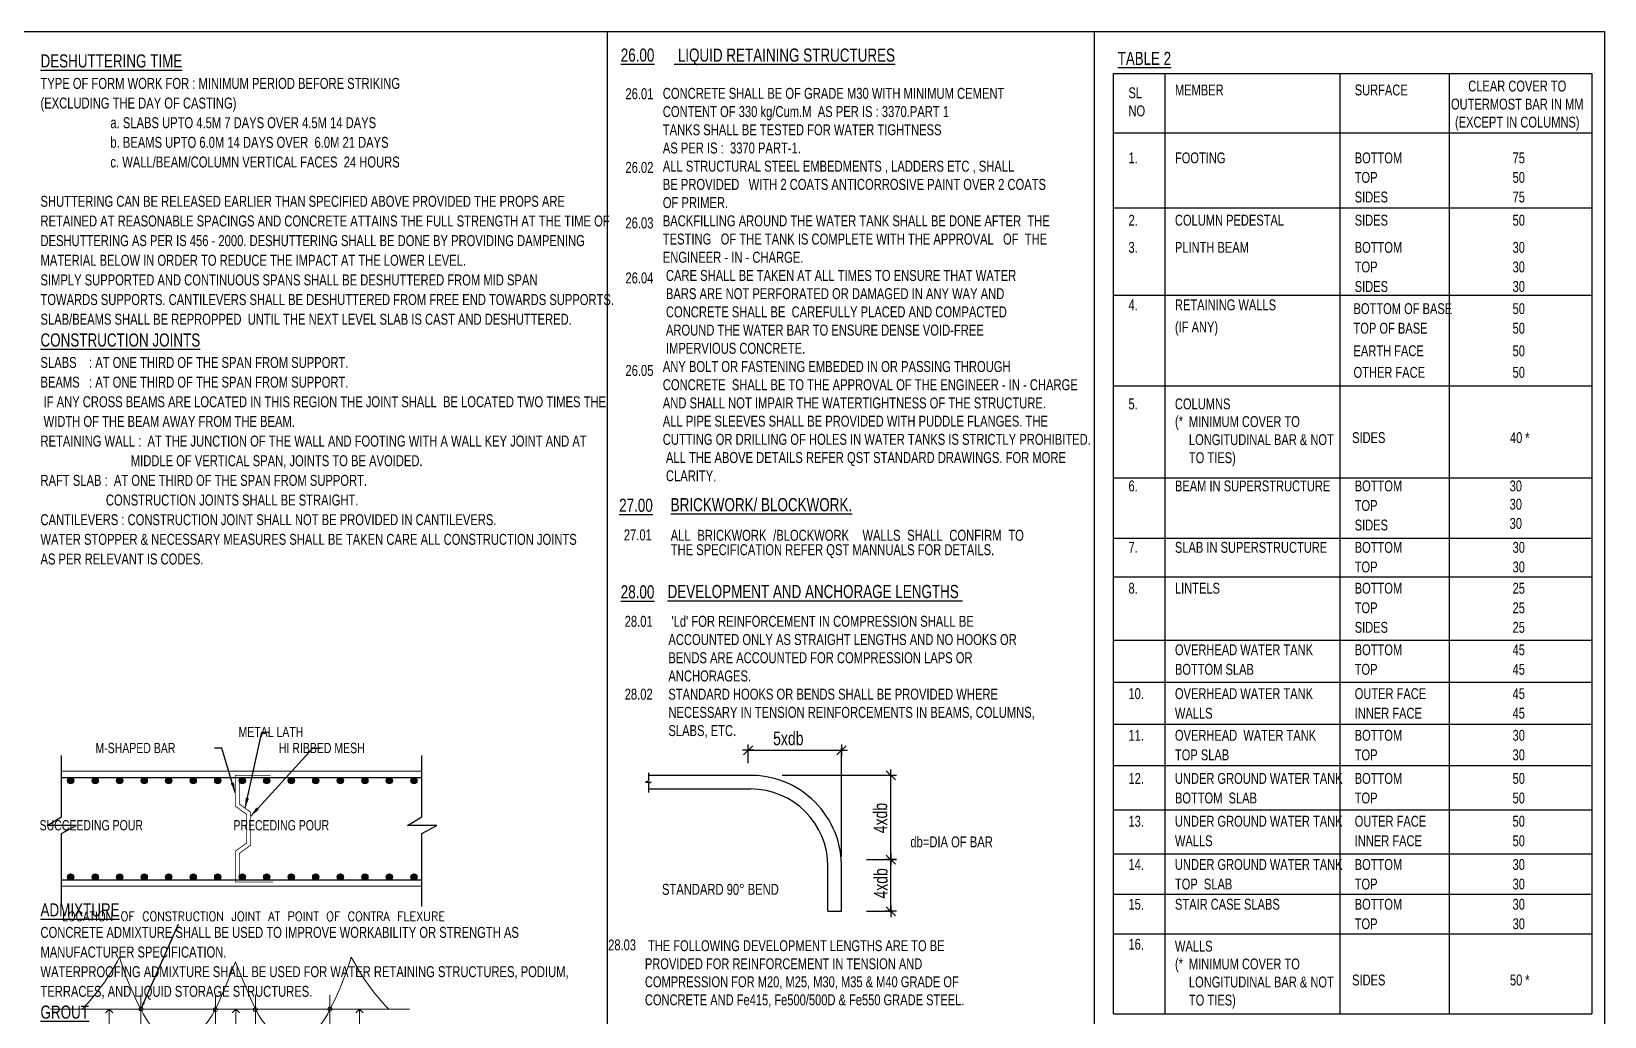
# Model space of a CAD drawing. Header units: millimetres. Extents: x 455 to 1705, y 587 to 981.
# Drawn here: x 1321.1 to 1704.8, y 740.1 to 980.3 of the extents above; entities that cross this region are included whole.
import ezdxf

# ---------------------------------------------------------------- set-up
doc = ezdxf.new("R2010")
doc.units = ezdxf.units.MM
doc.header["$MEASUREMENT"] = 0
doc.linetypes.add('HIDDEN', pattern=[0.375, 0.25, -0.125])
doc.layers.get('0').update_dxf_attribs({"color": 71})
for name, color, linetype in [('PDF2_0', 7, 'Continuous'), ('PDF2_sub title', 7, 'Continuous'), ('PDF2_text', 7, 'Continuous'), ('S-DIM', 8, 'Continuous'), ('S-SIGNS', 200, 'Continuous'), ('SECTION', 7, 'Continuous'), ('section-reinf', 3, 'Continuous'), ('STR-DIM', 8, 'Continuous'), ('TEMP', 8, 'Continuous'), ('TEXT', 6, 'Continuous'), ('TEXT1', 6, 'Continuous')]:
    doc.layers.add(name, color=color, linetype=linetype)
doc.layers.add('S-FNDN', color=2, linetype='Continuous', lineweight=18)
doc.styles.add('ROMANC', font='romanc')
doc.styles.add('ROMANS', font='romans.shx', dxfattribs={"width": 0.8})
doc.styles.add('SOBHA', font='swisscl.ttf')
doc.dimstyles.new('S-50', dxfattribs={"dimscale": 50, "dimtxt": 2.5, "dimasz": 1.5, "dimexe": 1, "dimexo": 0.75, "dimgap": 0.1, "dimtad": 0, "dimdec": 0, "dimrnd": 0.0005, "dimzin": 0, "dimdsep": 46, "dimtxsty": 'SOBHA', "dimblk": 'OBLIQUE', "dimcen": 0.09, "dimclrd": 253, "dimclre": 253, "dimclrt": 2, "dimadec": 0, "dimazin": 0, "dimtfac": 1, "dimtdec": 0, "dimtofl": 0, "dimtmove": 0, "dimatfit": 3, "dimfxl": 0.18, "dimtolj": 1, "dimtzin": 0, "dimlwd": -1, "dimlwe": -1, "dimarcsym": 0})

# ---------------------------------------------------------------- blocks, each defined once
blk = doc.blocks.new('*U7')
at = {"layer": 'section-reinf', "ltscale": 10}
h = blk.add_hatch(color=256, dxfattribs=at)
h.dxf.hatch_style = 1
h.paths.add_polyline_path([(-0.75, 0, 1), (0.75, 0, 1)])
blk.add_circle((0, 0), 0.75, dxfattribs=at)
blk = doc.blocks.new('*U4')
at = {"layer": 'section-reinf', "color": 0, "linetype": 'ByBlock', "lineweight": -2, "transparency": 16777216}
for p in [(0, 0), (5.98, 0), (11.96, 0), (17.94, 0), (23.92, 0), (29.9, 0), (35.88, 0), (41.86, 0), (47.84, 0), (53.82, 0), (59.8, 0), (65.78, 0), (71.76, 0), (77.74, 0), (83.72, 0)]:
    blk.add_blockref('*U7', p, dxfattribs=at)
blk = doc.blocks.new('*U5')
at = {"layer": 'section-reinf', "ltscale": 10}
h = blk.add_hatch(color=256, dxfattribs=at)
h.dxf.hatch_style = 1
h.paths.add_polyline_path([(-0.75, 0, 1), (0.75, 0, 1)])
blk.add_circle((0, 0), 0.75, dxfattribs=at)
blk = doc.blocks.new('*U6')
at = {"layer": 'section-reinf', "color": 0, "linetype": 'ByBlock', "lineweight": -2, "transparency": 16777216}
for p in [(0, 0), (5.98, 0), (11.96, 0), (17.94, 0), (23.92, 0), (29.9, 0), (35.88, 0), (41.86, 0), (47.84, 0), (53.82, 0), (59.8, 0), (65.78, 0), (71.76, 0), (77.74, 0), (83.72, 0)]:
    blk.add_blockref('*U5', p, dxfattribs=at)
blk = doc.blocks.new('_Oblique')
at = {"color": 0, "lineweight": -2}
blk.add_line((-0.5, -0.5), (0.5, 0.5), dxfattribs=at)
blk = doc.blocks.new('A$Cbca2a54b')
at = {"layer": 'PDF2_0', "lineweight": 18}
for points in [[(8.79, 8.22), (9.24, 8.67), (9.69, 8.22)], [(9.24, 8.67), (9.24, 7.78), (9.24, 6.85)], [(24.24, 8.22), (24.68, 8.67), (25.13, 8.22)], [(24.68, 8.67), (24.68, 7.78), (24.68, 6.85)], [(39.32, 8.22), (39.77, 8.67), (40.22, 8.22)], [(39.77, 8.67), (39.77, 7.78), (39.77, 6.85)]]:
    blk.add_lwpolyline(points, dxfattribs=at)
at = {"layer": 'PDF2_sub title', "lineweight": 9}
for points in [[(3.65, 20.55), (3.65, 19.43), (4.16, 19.43)], [(6.09, 19.43), (6.43, 20.55), (6.78, 19.43)], [(6.22, 19.8), (6.65, 19.8)], [(6.86, 20.55), (7.46, 20.55)], [(7.16, 20.55), (7.16, 19.43)], [(7.67, 20.55), (7.67, 19.43)], [(8.96, 19.43), (8.96, 20.55), (9.56, 19.43), (9.56, 20.55)], [(11.75, 19.43), (11.75, 20.55), (12.3, 20.55)], [(15.26, 19.43), (15.26, 20.55), (15.86, 19.43), (15.86, 20.55)], [(16.76, 20.39), (16.67, 20.5), (16.55, 20.55), (16.38, 20.55), (16.25, 20.5), (16.16, 20.39), (16.16, 20.29), (16.21, 20.18), (16.25, 20.12), (16.33, 20.07), (16.59, 19.97), (16.67, 19.91), (16.72, 19.86), (16.76, 19.75), (16.76, 19.59), (16.67, 19.48), (16.55, 19.43), (16.38, 19.43), (16.25, 19.48), (16.16, 19.59)], [(16.93, 20.55), (17.53, 20.55)], [(17.23, 20.55), (17.23, 19.43)], [(17.75, 19.43), (17.75, 20.55), (18.13, 20.55), (18.26, 20.5), (18.3, 20.44), (18.35, 20.34), (18.35, 20.23), (18.3, 20.12), (18.26, 20.07), (18.13, 20.02), (17.75, 20.02)], [(18.05, 20.02), (18.35, 19.43)], [(18.65, 20.55), (18.65, 19.75), (18.69, 19.59), (18.77, 19.48), (18.9, 19.43), (18.99, 19.43), (19.12, 19.48), (19.21, 19.59), (19.25, 19.75), (19.25, 20.55)], [(20.36, 20.55), (20.96, 20.55)], [(20.66, 20.55), (20.66, 19.43)], [(21.17, 20.55), (21.17, 19.43)], [(22.46, 19.43), (22.46, 20.55), (23.06, 19.43), (23.06, 20.55)], [(24.65, 20.55), (24.65, 19.7), (24.6, 19.53), (24.56, 19.48), (24.48, 19.43), (24.39, 19.43), (24.31, 19.48), (24.26, 19.53), (24.22, 19.7), (24.22, 19.8)], [(25.93, 20.55), (25.93, 19.43)], [(26.27, 19.43), (26.27, 20.55), (26.87, 19.43), (26.87, 20.55)], [(27.09, 20.55), (27.69, 20.55)], [(27.39, 20.55), (27.39, 19.43)], [(28.68, 19.43), (29.02, 20.55), (29.36, 19.43)], [(28.81, 19.8), (29.23, 19.8)], [(29.45, 20.55), (30.05, 20.55)], [(29.75, 20.55), (29.75, 19.43)], [(31.16, 19.43), (31.16, 20.55), (31.55, 20.55), (31.68, 20.5), (31.72, 20.44), (31.76, 20.34), (31.76, 20.18), (31.72, 20.07), (31.68, 20.02), (31.55, 19.97), (31.16, 19.97)], [(33, 20.55), (33, 19.43)], [(33.35, 19.43), (33.35, 20.55), (33.95, 19.43), (33.95, 20.55)], [(34.16, 20.55), (34.76, 20.55)], [(34.46, 20.55), (34.46, 19.43)], [(36.82, 19.43), (36.82, 20.55), (37.37, 20.55)], [(36.82, 20.02), (37.16, 20.02)], [(40.33, 19.43), (40.33, 20.55), (40.93, 19.43), (40.93, 20.55)], [(41.15, 20.55), (41.74, 20.55)], [(41.45, 20.55), (41.45, 19.43)], [(41.96, 19.43), (41.96, 20.55), (42.35, 20.55), (42.47, 20.5), (42.52, 20.44), (42.56, 20.34), (42.56, 20.23), (42.52, 20.12), (42.47, 20.07), (42.35, 20.02), (41.96, 20.02)], [(42.26, 20.02), (42.56, 19.43)], [(42.73, 19.43), (43.07, 20.55), (43.42, 19.43)], [(42.86, 19.8), (43.29, 19.8)], [(44.53, 19.43), (44.53, 20.55), (45.09, 20.55)], [(44.53, 20.02), (44.88, 20.02)], [(45.3, 20.55), (45.3, 19.43), (45.82, 19.43)], [(46.59, 19.43), (46.03, 19.43), (46.03, 20.55), (46.59, 20.55)], [(46.03, 20.02), (46.38, 20.02)], [(46.8, 20.55), (47.4, 19.43)], [(47.4, 20.55), (46.8, 19.43)], [(47.7, 20.55), (47.7, 19.75), (47.75, 19.59), (47.83, 19.48), (47.96, 19.43), (48.05, 19.43), (48.18, 19.48), (48.26, 19.59), (48.3, 19.75), (48.3, 20.55)], [(48.65, 19.43), (48.65, 20.55), (49.03, 20.55), (49.16, 20.5), (49.2, 20.44), (49.25, 20.34), (49.25, 20.23), (49.2, 20.12), (49.16, 20.07), (49.03, 20.02), (48.65, 20.02)], [(48.95, 20.02), (49.25, 19.43)], [(50.1, 19.43), (49.55, 19.43), (49.55, 20.55), (50.1, 20.55)], [(49.55, 20.02), (49.89, 20.02)], [(45.16, 2.05), (44.23, 0)], [(0, 0.18), (50.25, 0.18)], [(0.67, 1.16), (0.83, 1.09), (0.87, 1.02), (0.92, 0.9), (0.92, 0.71), (0.87, 0.58), (0.83, 0.51), (0.67, 0.45), (0.21, 0.45), (0.21, 1.8), (0.67, 1.8), (0.83, 1.73), (0.87, 1.67), (0.92, 1.54), (0.92, 1.41), (0.87, 1.28), (0.83, 1.22), (0.67, 1.16), (0.21, 1.16)], [(1.95, 0.45), (1.29, 0.45), (1.29, 1.8), (1.95, 1.8)], [(1.29, 1.16), (1.7, 1.16)], [(2.26, 0.45), (2.26, 1.8), (2.98, 0.45), (2.98, 1.8)], [(4.47, 1.8), (4.47, 0.45)], [(4.89, 0.45), (4.89, 1.8), (5.61, 0.45), (5.61, 1.8)], [(6.74, 1.48), (6.69, 1.6), (6.58, 1.73), (6.48, 1.8), (6.27, 1.8), (6.17, 1.73), (6.07, 1.6), (6.02, 1.48), (5.97, 1.28), (5.97, 0.96), (6.02, 0.77), (6.07, 0.64), (6.17, 0.51), (6.27, 0.45), (6.48, 0.45), (6.58, 0.51), (6.69, 0.64), (6.74, 0.77), (6.74, 0.96), (6.48, 0.96)], [(8.18, 0.45), (8.18, 1.8), (8.59, 0.45), (9, 1.8), (9, 0.45)], [(10.55, 0.45), (10.55, 1.8), (10.96, 0.45), (11.37, 1.8), (11.37, 0.45)], [(12.44, 0.45), (11.78, 0.45), (11.78, 1.8), (12.44, 1.8)], [(11.78, 1.16), (12.19, 1.16)], [(12.76, 0.45), (12.76, 1.8), (13.47, 0.45), (13.47, 1.8)], [(13.73, 1.8), (14.45, 1.8)], [(14.09, 1.8), (14.09, 0.45)], [(16.87, 1.8), (16.87, 0.45)], [(17.13, 0.45), (17.54, 1.8), (17.95, 0.45)], [(17.28, 0.9), (17.79, 0.9)], [(18.93, 1.48), (18.87, 1.6), (18.77, 1.73), (18.67, 1.8), (18.47, 1.8), (18.36, 1.73), (18.26, 1.6), (18.21, 1.48), (18.16, 1.28), (18.16, 0.96), (18.21, 0.77), (18.26, 0.64), (18.36, 0.51), (18.47, 0.45), (18.67, 0.45), (18.77, 0.51), (18.87, 0.64), (18.93, 0.77), (18.93, 0.96), (18.67, 0.96)], [(19.29, 0.45), (19.29, 1.8), (19.75, 1.8), (19.9, 1.73), (19.96, 1.67), (20.01, 1.54), (20.01, 1.41), (19.96, 1.28), (19.9, 1.22), (19.75, 1.16), (19.29, 1.16)], [(19.65, 1.16), (20.01, 0.45)], [(20.21, 0.45), (20.62, 1.8), (21.04, 0.45)], [(20.37, 0.9), (20.88, 0.9)], [(21.29, 0.45), (21.29, 1.8), (21.7, 0.45), (22.12, 1.8), (22.12, 0.45)], [(23.61, 0.45), (23.61, 1.8), (24.28, 1.8)], [(23.61, 1.16), (24.02, 1.16)], [(25.66, 0.45), (25.66, 1.8), (26.13, 1.8), (26.28, 1.73), (26.33, 1.67), (26.39, 1.54), (26.39, 1.41), (26.33, 1.28), (26.28, 1.22), (26.13, 1.16), (25.66, 1.16)], [(26.02, 1.16), (26.39, 0.45)], [(30.04, 0.45), (30.04, 1.8), (30.76, 0.45), (30.76, 1.8)], [(31.01, 1.8), (31.73, 1.8)], [(31.37, 1.8), (31.37, 0.45)], [(31.99, 1.8), (31.99, 0.45)], [(32.4, 0.45), (32.4, 1.8), (33.12, 0.45), (33.12, 1.8)], [(33.53, 1.8), (33.53, 0.83), (33.59, 0.64), (33.68, 0.51), (33.84, 0.45), (33.94, 0.45), (34.1, 0.51), (34.2, 0.64), (34.25, 0.83), (34.25, 1.8)], [(35.8, 1.8), (35.8, 0.83), (35.85, 0.64), (35.95, 0.51), (36.11, 0.45), (36.21, 0.45), (36.36, 0.51), (36.46, 0.64), (36.51, 0.83), (36.51, 1.8)], [(37.6, 1.6), (37.49, 1.73), (37.34, 1.8), (37.14, 1.8), (36.98, 1.73), (36.88, 1.6), (36.88, 1.48), (36.93, 1.35), (36.98, 1.28), (37.08, 1.22), (37.39, 1.09), (37.49, 1.02), (37.54, 0.96), (37.6, 0.83), (37.6, 0.64), (37.49, 0.51), (37.34, 0.45), (37.14, 0.45), (36.98, 0.51), (36.88, 0.64)], [(39.5, 1.16), (39.65, 1.09), (39.71, 1.02), (39.76, 0.9), (39.76, 0.71), (39.71, 0.58), (39.65, 0.51), (39.5, 0.45), (39.03, 0.45), (39.03, 1.8), (39.5, 1.8), (39.65, 1.73), (39.71, 1.67), (39.76, 1.54), (39.76, 1.41), (39.71, 1.28), (39.65, 1.22), (39.5, 1.16), (39.03, 1.16)], [(40.78, 0.45), (40.11, 0.45), (40.11, 1.8), (40.78, 1.8)], [(40.11, 1.16), (40.53, 1.16)], [(40.94, 0.45), (41.35, 1.8), (41.76, 0.45)], [(41.09, 0.9), (41.61, 0.9)], [(42.02, 0.45), (42.02, 1.8), (42.43, 0.45), (42.84, 1.8), (42.84, 0.45)], [(47.21, 1.6), (47.11, 1.73), (46.95, 1.8), (46.75, 1.8), (46.6, 1.73), (46.49, 1.6), (46.49, 1.48), (46.54, 1.35), (46.6, 1.28), (46.7, 1.22), (47.01, 1.09), (47.11, 1.02), (47.16, 0.96), (47.21, 0.83), (47.21, 0.64), (47.11, 0.51), (46.95, 0.45), (46.75, 0.45), (46.6, 0.51), (46.49, 0.64)], [(47.57, 1.8), (47.57, 0.45), (48.19, 0.45)], [(48.29, 0.45), (48.7, 1.8), (49.12, 0.45)], [(48.45, 0.9), (48.96, 0.9)], [(49.83, 1.16), (49.99, 1.09), (50.04, 1.02), (50.09, 0.9), (50.09, 0.71), (50.04, 0.58), (49.99, 0.51), (49.83, 0.45), (49.37, 0.45), (49.37, 1.8), (49.83, 1.8), (49.99, 1.73), (50.04, 1.67), (50.09, 1.54), (50.09, 1.41), (50.04, 1.28), (49.99, 1.22), (49.83, 1.16), (49.37, 1.16)]]:
    blk.add_lwpolyline(points, dxfattribs=at)
for points in [[(3.4, 0.45), (3.4, 1.8), (3.75, 1.8), (3.91, 1.73), (4.01, 1.6), (4.06, 1.48), (4.12, 1.28), (4.12, 0.96), (4.06, 0.77), (4.01, 0.64), (3.91, 0.51), (3.75, 0.45)], [(15.79, 0.45), (15.79, 1.8), (16.15, 1.8), (16.3, 1.73), (16.41, 1.6), (16.46, 1.48), (16.51, 1.28), (16.51, 0.96), (16.46, 0.77), (16.41, 0.64), (16.3, 0.51), (16.15, 0.45)]]:
    blk.add_lwpolyline(points, close=True, dxfattribs=at)
for centre, major_axis, ratio, start_param, end_param in [((4.67, 19.99), (-0.004, 0.582), 0.606177, 0.237608, 6.520793), ((5.62, 19.99), (0.002, 0.581), 0.602008, 5.24812, 10.468423), ((8.32, 19.99), (-0.002, 0.583), 0.602074, 0.2369153610296663, 6.520100668209252), ((11.1, 19.99), (-0.005, 0.584), 0.602082, 0.2301342138556675, 6.513319521035252), ((13.72, 19.99), (0.002, 0.581), 0.602008, 5.24812, 10.468423), ((14.62, 19.99), (-0.005, 0.584), 0.602082, 0.2301342105625133, 6.513319517742098), ((19.89, 19.99), (0, 0.581), 0.606097, 5.245435, 10.464351), ((21.82, 19.99), (-0.005, 0.584), 0.602082, 0.2301342043453284, 6.513319511524914), ((25.29, 19.99), (-0.005, 0.584), 0.602082, 0.2301342010190181, 6.513319508198603), ((32.36, 19.99), (-0.004, 0.582), 0.606177, 0.237608, 6.520793), ((36.17, 19.99), (-0.005, 0.583), 0.602082, 0.230134, 6.513319), ((38.79, 19.99), (0.002, 0.581), 0.602008, 5.24812, 10.468423), ((39.69, 19.99), (-0.007, 0.582), 0.603562, 0.226345, 6.50953), ((9.77, 1.12), (-0.007, 0.7), 0.602082, 0.2301342707314225, 6.513319577911008), ((24.89, 1.12), (-0.007, 0.7), 0.602082, 0.2301342591828015, 6.513319566362387), ((28.18, 1.12), (0.002, 0.698), 0.602008, 5.24812, 10.468423), ((29.26, 1.12), (-0.009, 0.699), 0.603562, 0.226345, 6.50953), ((35.02, 1.12), (-0.003, 0.699), 0.602074, 0.2369153356232424, 6.520100642802828)]:
    blk.add_ellipse(centre, major_axis=major_axis, ratio=ratio, start_param=start_param, end_param=end_param, dxfattribs=at)
at = {"layer": 'PDF2_text', "lineweight": 18}
for points in [[(5.94, 8.67), (6.32, 9.08), (6.7, 9.5), (7.06, 9.92), (7.42, 10.35), (7.77, 10.79), (8.11, 11.23), (8.44, 11.69), (8.77, 12.14), (9.08, 12.61), (9.38, 13.08), (9.67, 13.56), (9.96, 14.04), (10.23, 14.53), (10.49, 15.03), (10.7, 14.37), (10.92, 13.72), (11.15, 13.07), (11.39, 12.43), (11.64, 11.79), (11.91, 11.16), (12.19, 10.53), (12.48, 9.91), (12.78, 9.29), (13.1, 8.67)], [(13.1, 6.79), (13.1, 10.42)], [(22.19, 6.79), (22.19, 10.42)], [(27.07, 6.79), (27.07, 10.42)], [(36.16, 6.79), (36.16, 10.42)], [(45.85, 8.67), (2.08, 8.67)]]:
    blk.add_lwpolyline(points, dxfattribs=at)
blk.add_lwpolyline([(19.35, 5.01), (19.64, 5.28), (19.91, 5.55), (20.18, 5.83), (20.44, 6.12), (20.69, 6.41), (20.94, 6.72), (21.17, 7.03), (21.39, 7.35), (21.61, 7.67), (21.82, 8), (22.01, 8.33), (22.19, 8.67), (22.63, 9.63), (23.05, 10.59), (23.46, 11.55), (23.86, 12.51), (24.25, 13.49), (24.63, 14.46), (25.01, 13.49), (25.4, 12.51), (25.8, 11.55), (26.21, 10.59), (26.63, 9.63), (27.07, 8.67), (27.25, 8.33), (27.45, 8), (27.65, 7.67), (27.87, 7.35), (28.09, 7.03), (28.32, 6.72), (28.56, 6.41), (28.82, 6.12), (29.08, 5.83), (29.35, 5.55), (29.63, 5.28), (29.91, 5.02, 0.165207), (31.61, 4.47, 0.124798), (33.02, 4.86, 0.132303), (36.16, 8.67), (36.47, 9.29), (36.78, 9.91), (37.07, 10.53), (37.35, 11.16), (37.61, 11.79), (37.87, 12.43), (38.11, 13.07), (38.34, 13.72), (38.56, 14.37), (38.76, 15.03), (39.03, 14.53), (39.3, 14.04), (39.58, 13.56), (39.88, 13.08), (40.18, 12.61), (40.49, 12.14), (40.81, 11.69), (41.15, 11.23), (41.49, 10.79), (41.84, 10.35), (42.2, 9.92), (42.56, 9.5), (42.94, 9.08), (43.32, 8.67)], format="xyb", dxfattribs=at)
at = {"layer": 'PDF2_text', "lineweight": 9}
for points in [[(22.69, 5.71), (22.6, 5.8), (22.47, 5.85), (22.29, 5.85), (22.15, 5.8), (22.06, 5.71), (22.06, 5.62), (22.1, 5.53), (22.15, 5.48), (22.24, 5.44), (22.51, 5.35), (22.6, 5.31), (22.64, 5.26), (22.69, 5.17), (22.69, 5.03), (22.6, 4.94), (22.47, 4.9), (22.29, 4.9), (22.15, 4.94), (22.06, 5.03)], [(23.01, 5.85), (23.01, 5.17), (23.05, 5.03), (23.14, 4.94), (23.28, 4.9), (23.37, 4.9), (23.5, 4.94), (23.59, 5.03), (23.63, 5.17), (23.63, 5.85)], [(24, 4.9), (24, 5.85), (24.4, 5.85), (24.54, 5.8), (24.58, 5.75), (24.62, 5.66), (24.62, 5.53), (24.58, 5.44), (24.54, 5.39), (24.4, 5.35), (24, 5.35)], [(24.94, 4.9), (24.94, 5.85), (25.35, 5.85), (25.48, 5.8), (25.53, 5.75), (25.57, 5.66), (25.57, 5.53), (25.53, 5.44), (25.48, 5.39), (25.35, 5.35), (24.94, 5.35)], [(26.88, 4.9), (26.88, 5.85), (27.28, 5.85), (27.42, 5.8), (27.46, 5.75), (27.51, 5.66), (27.51, 5.57), (27.46, 5.48), (27.42, 5.44), (27.28, 5.39), (26.88, 5.39)], [(27.68, 5.85), (28.32, 5.85)], [(28, 5.85), (28, 4.9)], [(37.58, 5.97), (37.48, 6.06), (37.35, 6.1), (37.17, 6.1), (37.04, 6.06), (36.94, 5.97), (36.94, 5.88), (36.99, 5.79), (37.04, 5.74), (37.13, 5.7), (37.39, 5.61), (37.48, 5.56), (37.53, 5.52), (37.58, 5.43), (37.58, 5.29), (37.48, 5.2), (37.35, 5.16), (37.17, 5.16), (37.04, 5.2), (36.94, 5.29)], [(37.89, 6.1), (37.89, 5.43), (37.93, 5.29), (38.02, 5.2), (38.16, 5.16), (38.25, 5.16), (38.38, 5.2), (38.47, 5.29), (38.52, 5.43), (38.52, 6.1)], [(38.88, 5.16), (38.88, 6.1), (39.29, 6.1), (39.42, 6.06), (39.46, 6.01), (39.51, 5.92), (39.51, 5.79), (39.46, 5.7), (39.42, 5.65), (39.29, 5.61), (38.88, 5.61)], [(39.82, 5.16), (39.82, 6.1), (40.23, 6.1), (40.36, 6.06), (40.41, 6.01), (40.45, 5.92), (40.45, 5.79), (40.41, 5.7), (40.36, 5.65), (40.23, 5.61), (39.82, 5.61)], [(41.76, 5.16), (41.76, 6.1), (42.17, 6.1), (42.3, 6.06), (42.34, 6.01), (42.39, 5.92), (42.39, 5.83), (42.34, 5.74), (42.3, 5.7), (42.17, 5.65), (41.76, 5.65)], [(42.57, 6.1), (43.2, 6.1)], [(42.88, 6.1), (42.88, 5.16)], [(6.79, 5.4), (6.71, 5.49), (6.57, 5.53), (6.39, 5.53), (6.25, 5.49), (6.17, 5.4), (6.17, 5.31), (6.21, 5.22), (6.25, 5.17), (6.34, 5.13), (6.62, 5.04), (6.71, 4.99), (6.75, 4.95), (6.79, 4.86), (6.79, 4.72), (6.71, 4.63), (6.57, 4.59), (6.39, 4.59), (6.25, 4.63), (6.17, 4.72)], [(7.11, 5.53), (7.11, 4.86), (7.16, 4.72), (7.25, 4.63), (7.38, 4.59), (7.47, 4.59), (7.61, 4.63), (7.7, 4.72), (7.74, 4.86), (7.74, 5.53)], [(8.1, 4.59), (8.1, 5.53), (8.51, 5.53), (8.64, 5.49), (8.69, 5.44), (8.73, 5.35), (8.73, 5.22), (8.69, 5.13), (8.64, 5.08), (8.51, 5.04), (8.1, 5.04)], [(9.05, 4.59), (9.05, 5.53), (9.45, 5.53), (9.59, 5.49), (9.63, 5.44), (9.68, 5.35), (9.68, 5.22), (9.63, 5.13), (9.59, 5.08), (9.45, 5.04), (9.05, 5.04)], [(10.98, 4.59), (10.98, 5.53), (11.38, 5.53), (11.52, 5.49), (11.57, 5.44), (11.61, 5.35), (11.61, 5.26), (11.57, 5.17), (11.52, 5.13), (11.38, 5.08), (10.98, 5.08)], [(11.3, 5.08), (11.61, 4.59)], [(11.79, 5.53), (12.42, 5.53)], [(12.11, 5.53), (12.11, 4.59)], [(27.19, 5.39), (27.51, 4.9)], [(42.07, 5.65), (42.39, 5.16)]]:
    blk.add_lwpolyline(points, dxfattribs=at)
at = {"layer": 'PDF2_text', "lineweight": 18}
for centre in [(13.13, 8.68), (22.19, 8.61), (27.07, 8.61), (36.16, 8.68)]:
    blk.add_circle(centre, 0.24, dxfattribs=at)
for centre, radius, start, end in [((21.75, 12.61), 9.5, 204.4117, 234.5581), ((17.71, 7.44), 2.96, 240.2819, 268.7366), ((17.7, 7.25), 2.78, 268.9782, 306.5021)]:
    blk.add_arc(centre, radius, start, end, dxfattribs=at)
at = {"layer": 'PDF2_text', "lineweight": 9}
for centre, major_axis, ratio, start_param, end_param in [((26.2, 5.37), (-0.008, 0.49), 0.752997, 0.230625, 6.51381), ((41.08, 5.63), (-0.005, 0.491), 0.748148, 0.232175, 6.51536), ((10.3, 5.06), (-0.007, 0.49), 0.754569, 0.2215, 6.504685)]:
    blk.add_ellipse(centre, major_axis=major_axis, ratio=ratio, start_param=start_param, end_param=end_param, dxfattribs=at)
at = {"layer": 'S-DIM', "lineweight": 25}
blk.add_lwpolyline([(13.46, 9.5), (17.7, 19.02)], dxfattribs=at)
at = {"layer": 'S-DIM', "transparency": 33554559}
blk.add_solid([(13.6, 9.44), (13.1, 8.67), (13.33, 9.56)], dxfattribs=at)
at = {"layer": 'TEXT', "color": 4}
blk.add_lwpolyline([(11.75, 20.02), (12.09, 20.02)], dxfattribs=at)

msp = doc.modelspace()

# ---------------------------------------------------------------- linework, layer by layer
at = {"layer": 'S-DIM'}
for points in [[(1328.43, 766.9), (1328.43, 784.73), (1332.01, 786.7), (1324.91, 786.7), (1328.43, 788.81), (1328.43, 803.73)], [(1416.37, 766.9), (1416.37, 784.73), (1419.96, 786.7), (1412.85, 786.7), (1416.37, 788.81), (1416.37, 803.73)]]:
    msp.add_lwpolyline(points, dxfattribs=at)
at = {"layer": 'S-FNDN', "color": 5}
for points in [[(1328.43, 799.9), (1416.37, 799.9)], [(1328.43, 771.9), (1416.37, 771.9)]]:
    msp.add_lwpolyline(points, dxfattribs=at)
at = {"layer": 'S-SIGNS'}
for p, q in [((1461.53, 980.34), (1461.53, 586.75)), ((1580.36, 980.34, -0.31), (1580.36, 586.55, -0.31))]:
    msp.add_line(p, q, dxfattribs=at)
msp.add_lwpolyline([(1082.74, 980.34), (1704.83, 980.34), (1704.83, 586.75), (1082.74, 586.75)], close=True, dxfattribs=at)
at = {"layer": 'SECTION'}
for p, q in [((1471.62, 798.92, 7.63), (1495.94, 798.92, 7.63)), ((1471.62, 795.59, 7.63), (1496.52, 795.59, 7.63)), ((1515.39, 765.77, 7.63), (1515.39, 776.72, 7.63)), ((1518.71, 765.77, 7.63), (1518.71, 776.15, 7.63)), ((1515.39, 765.77, 7.63), (1518.71, 765.77, 7.63))]:
    msp.add_line(p, q, dxfattribs=at)
for radius, start, end in [(22.2, 358.5132, 91.4868), (18.87, 0, 90)]:
    msp.add_arc((1496.52, 776.72, 7.63), radius, start, end, dxfattribs=at)
at = {"layer": 'section-reinf'}
for points in [[(1328.43, 798.4), (1416.37, 798.4)], [(1328.43, 773.4), (1416.37, 773.4)]]:
    msp.add_lwpolyline(points, dxfattribs=at)
at = {"layer": 'section-reinf', "const_width": 0.2}
msp.add_lwpolyline([(1380.02, 772.9), (1370.84, 772.9), (1370.84, 780.4), (1373.59, 782.4), (1373.59, 789.4), (1370.84, 791.4), (1370.84, 798.9), (1379.48, 798.9)], dxfattribs=at)
at = {"layer": 'section-reinf', "linetype": 'HIDDEN', "ltscale": 400, "const_width": 0.2}
msp.add_lwpolyline([(1371.84, 773.4), (1371.84, 779.89), (1374.59, 781.89), (1374.59, 789.91), (1371.84, 791.91), (1371.84, 798.4)], dxfattribs=at)
at = {"layer": 'STR-DIM'}
for p, q in [((1497.05, 806.14, 7.63), (1494.83, 803.92, 7.63)), ((1495.94, 803.61, 7.63), (1495.94, 806.45, 7.63)), ((1517.6, 803.92, 7.63), (1519.82, 806.14, 7.63)), ((1518.71, 806.45, 7.63), (1518.71, 803.61, 7.63)), ((1497.36, 805.03, 7.63), (1494.52, 805.03, 7.63)), ((1495.94, 801.87, 7.63), (1495.94, 805.59, 7.63)), ((1495.96, 805.03, 7.63), (1518.69, 805.03, 7.63)), ((1517.3, 805.03, 7.63), (1520.13, 805.03, 7.63)), ((1518.71, 779.09, 7.63), (1518.71, 805.59, 7.63)), ((1471.62, 799.54, 7.63), (1471.62, 797.54, 7.63)), ((1504.24, 798.92, 7.63), (1531.3, 798.92, 7.63)), ((1529.33, 798.92, 7.63), (1532.16, 798.92, 7.63)), ((1531.85, 797.81, 7.63), (1529.63, 800.03, 7.63)), ((1530.74, 797.5, 7.63), (1530.74, 800.33, 7.63)), ((1530.74, 778.39, 7.63), (1530.74, 798.89, 7.63)), ((1471.62, 797.54, 7.63), (1470.89, 797.23, 7.63)), ((1470.89, 797.23, 7.63), (1472.3, 797.23, 7.63)), ((1472.3, 797.23, 7.63), (1471.62, 796.91, 7.63)), ((1471.62, 796.91, 7.63), (1471.62, 794.72, 7.63)), ((1531.85, 777.26, 7.63), (1529.63, 779.48, 7.63)), ((1529.63, 779.48, 7.63), (1531.85, 777.26, 7.63)), ((1530.74, 776.95, 7.63), (1530.74, 779.78, 7.63)), ((1530.74, 779.78, 7.63), (1530.74, 776.95, 7.63)), ((1524.79, 778.37, 7.63), (1531.3, 778.37, 7.63)), ((1524.79, 778.37, 7.63), (1531.3, 778.37, 7.63)), ((1529.33, 778.37, 7.63), (1532.16, 778.37, 7.63)), ((1532.16, 778.37, 7.63), (1529.33, 778.37, 7.63)), ((1530.74, 765.8, 7.63), (1530.74, 778.34, 7.63)), ((1524.79, 765.77, 7.63), (1531.3, 765.77, 7.63)), ((1532.16, 765.77, 7.63), (1529.33, 765.77, 7.63)), ((1529.63, 766.88, 7.63), (1531.85, 764.66, 7.63)), ((1530.74, 767.19, 7.63), (1530.74, 764.36, 7.63))]:
    msp.add_line(p, q, dxfattribs=at)
at = {"layer": 'TEMP'}
for p, q in [((1585.02, 970.08, -0.31), (1701.71, 970.08, -0.31)), ((1585.02, 740.75, -0.31), (1585.02, 970.08, -0.31)), ((1597.6, 970.08, -0.31), (1597.6, 740.75, -0.31)), ((1640.3, 970.08, -0.31), (1640.3, 740.75, -0.31)), ((1666.93, 970.08, -0.31), (1666.93, 740.75, -0.31)), ((1701.71, 970.08, -0.31), (1701.71, 740.75, -0.31)), ((1585.02, 955.58, -0.31), (1701.71, 955.58, -0.31)), ((1585.02, 937.34, -0.31), (1701.71, 937.34, -0.31)), ((1585.02, 916.03, -0.31), (1701.71, 916.03, -0.31)), ((1585.02, 893.95, -0.31), (1701.71, 893.95, -0.31)), ((1585.02, 871.44, -0.31), (1701.71, 871.44, -0.31)), ((1585.02, 856.72, -0.31), (1701.71, 856.72, -0.31)), ((1585.02, 847.29, -0.31), (1701.71, 847.29, -0.31)), ((1585.02, 831.88, -0.31), (1701.71, 831.88, -0.31)), ((1585.02, 821.64, -0.31), (1701.71, 821.64, -0.31)), ((1585.02, 811.38, -0.31), (1701.71, 811.38, -0.31)), ((1585.02, 801.29, -0.31), (1701.71, 801.29, -0.31)), ((1585.02, 790.51, -0.31), (1701.71, 790.51, -0.31)), ((1585.02, 779.73, -0.31), (1701.71, 779.73, -0.31)), ((1585.02, 769.97, -0.31), (1701.71, 769.97, -0.31)), ((1585.02, 760.24, -0.31), (1701.71, 760.24, -0.31)), ((1585.02, 740.75, -0.31), (1701.71, 740.75, -0.31))]:
    msp.add_line(p, q, dxfattribs=at)

# ---------------------------------------------------------------- block references
at = {"layer": 'S-SIGNS', "xscale": 2, "yscale": 2, "zscale": 2}
msp.add_blockref('A$Cbca2a54b', (1321.61, 724.54), dxfattribs=at)
at = {"layer": 'section-reinf'}
for name, p in [('*U6', (1330.68, 797.65)), ('*U4', (1330.68, 774.15))]:
    msp.add_blockref(name, p, dxfattribs=at)

# ---------------------------------------------------------------- texts
at = {"layer": 'TEXT', "color": 3, "style": 'SOBHA'}
for s, height, p in [('%%U26.00', 3.197, (1464.86, 972.98, -0.38)), ('%%U LIQUID RETAINING STRUCTURES%%U ', 3.1972, (1477.87, 972.98, -0.38)), ('%%U27.00', 3.197, (1464.47, 863.19, -8.39)), ('%%U28.00', 3.197, (1464.86, 842.07, -0.38)), ('%%UDEVELOPMENT AND ANCHORAGE LENGTHS ', 3.1972, (1476.3, 842.15, 7.63))]:
    msp.add_text(s, height=height, dxfattribs=at).set_placement(p)
at = {"layer": 'TEXT', "style": 'SOBHA'}
msp.add_text('%%UTABLE 2', height=3.168, dxfattribs=at).set_placement((1586.09, 972.18, -0.31))
at = {"layer": 'TEXT', "color": 4, "insert": (1323.32, 979.55), "char_height": 4.263, "width": 136.1318, "attachment_point": 1, "style": 'ROMANC'}
msp.add_mtext('\\pxa0.66667,sm1.07917;{\\fSwis721 LtCn BT|b0|i0|c0|p34;\\H0.62499x;\\C6;\\P\\H1.2x;\\L\\C3;DESHUTTERING TIME} \\P\\pa0.25,s*;{\\fSwis721 LtCn BT|b0|i0|c0|p34;\\H0.625x;\\C6;TYPE OF FORM WORK FOR : MINIMUM PERIOD BEFORE STRIKING \\P(EXCLUDING THE DAY OF CASTING) \\P^Ia. SLABS UPTO 4.5M 7 DAYS OVER 4.5M 14 DAYS \\P^Ib. BEAMS UPTO 6.0M 14 DAYS OVER  6.0M 21 DAYS\\P^Ic. WALL/BEAM/COLUMN VERTICAL FACES  24 HOURS\\P\\PSHUTTERING CAN BE RELEASED EARLIER THAN SPECIFIED ABOVE PROVIDED THE PROPS ARE \\PRETAINED AT REASONABLE SPACINGS AND CONCRETE ATTAINS THE FULL STRENGTH AT THE TIME OF \\PDESHUTTERING AS PER IS 456 - 2000. DESHUTTERING SHALL BE DONE BY PROVIDING DAMPENING \\PMATERIAL BELOW IN ORDER TO REDUCE THE IMPACT AT THE LOWER LEVEL.\\PSIMPLY SUPPORTED AND CONTINUOUS SPANS SHALL BE DESHUTTERED FROM MID SPAN \\PTOWARDS SUPPORTS. CANTILEVERS SHALL BE DESHUTTERED FROM FREE END TOWARDS SUPPORTS. \\PSLAB/BEAMS SHALL BE REPROPPED  UNTIL THE NEXT LEVEL SLAB IS CAST AND DESHUTTERED. \\P\\H1.2x;\\L\\C3;CONSTRUCTION JOINTS\\Fromanc|c0;\\H1.3333x;\\l }\\P{\\fSwis721 LtCn BT|b0|i0|c0|p34;\\H0.625x;\\C6;SLABS    : AT ONE THIRD OF THE SPAN FROM SUPPORT.\\PBEAMS   : AT ONE THIRD OF THE SPAN FROM SUPPORT.\\P IF ANY CROSS BEAMS ARE LOCATED IN THIS REGION THE JOINT SHALL  BE LOCATED TWO TIMES THE \\P WIDTH OF THE BEAM AWAY FROM THE BEAM. \\PRETAINING WALL :  AT THE JUNCTION OF THE WALL AND FOOTING WITH A WALL KEY JOINT AND AT \\P                             MIDDLE OF VERTICAL SPAN, JOINTS TO BE AVOIDED. \\PRAFT SLAB :  AT ONE THIRD OF THE SPAN FROM SUPPORT. \\P                     CONSTRUCTION JOINTS SHALL BE STRAIGHT. \\PCANTILEVERS : CONSTRUCTION JOINT SHALL NOT BE PROVIDED IN CANTILEVERS.\\PWATER STOPPER & NECESSARY MEASURES SHALL BE TAKEN CARE ALL CONSTRUCTION JOINTS \\PAS PER RELEVANT IS CODES.\\P\\H1.2x;\\L\\C3;\\P\\P^J\\P\\P\\P\\P\\P\\P\\P\\P\\P\\P\\pa0;\\P\\pa0.25;ADMIXTURE\\P\\pa0.66667,sm1.07917;\\H0.83333x;\\l\\C6;CONCRETE ADMIXTURE SHALL BE USED TO IMPROVE WORKABILITY OR STRENGTH AS \\PMANUFACTURER SPECIFICATION.\\PWATERPROOFING ADMIXTURE SHALL BE USED FOR WATER RETAINING STRUCTURES, PODIUM, TERRACES, AND LIQUID STORAGE STRUCTURES.\\P\\pa0.25,s*;\\H1.2x;\\L\\C3;GROUT\\H0.83333x;\\l\\C6;\\P\\pa0.66667,sm1.07917;CEMENT BASED NON-SHRINK GROUT WITH A MINIMUM 7 - DAY CUBE STRENGTH OF 35 N/MM\\A1;\\H1.25x;\\S2^ ;\\S ^ ;\\H0.8x;SHALL BE USED.\\P\\pa0.25,s*;\\H1.2x;\\L\\C3;ANCHORE BOLTS\\H0.83333x;\\l\\C6;\\P\\pa0.66667,sm1.07917;ANCHORE BOLTS GRADE 8.8 MINIMUM, YIELD STRENGTH 640 N/MM\\H1.25x;\\S2^ ;\\H0.8x; REQUIRED. SPECIAL INSPECTION REQUIRED\\PAND SET ALL ANCORE BOLTS BY TEMPLATE.\\P\\pa0.25,s*;\\H1.2x;\\L\\C3;MISCELLANEOUS\\H0.83333x;\\l\\C6;\\P\\pa0.66667,sm1.07917;REFER TO ARCHITECTURAL DRAWINGS FOR WALL OPENINGS, ARCHITECTURAL FEATURES AND DIMENSIONS NOT\\P SHOWN.REFER TO MEP DRWINGS FOR SIZE AND LOCATION OF DUCT OPENINGS, PIPING, CONDUITS, ETC. \\PNOT SHOWN.REFER TO SEPARATE SPECIFICATIONS FOR INFORMATIONS NOT CONTAINED IN THESE GENERAL NOTES.}', dxfattribs=at)
at = {"layer": 'TEXT', "insert": (1477.05, 866.53, -0.38), "char_height": 2.66437, "width": 85.8864, "attachment_point": 1, "line_spacing_factor": 0.792, "style": 'ROMANS'}
msp.add_mtext('{\\fSwis721 LtCn BT|b0|i0|c0|p34;\\H1.2x;\\W1;\\L\\C3;BRICKWORK/ BLOCKWORK.\\P\\H0.83333x;\\C256;\\P\\pxqd;\\l\\C6;ALL BRICKWORK /BLOCKWORK  WALLS SHALL CONFIRM TO THE SPECIFICATION REFER QST MANNUALS FOR DETAILS.}', dxfattribs=at)
at = {"layer": 'TEXT', "color": 6, "char_height": 2.5, "style": 'SOBHA'}
for s, insert, attachment_point in [('\\A1;\\pxql;METAL LATH', (1379.53, 809.48), 5), ('\\A1;\\pxql;M-SHAPED BAR', (1346.48, 805.56), 5), ('\\A1;\\pxql;HI RIBBED MESH', (1391.94, 805.56), 5), ('\\A1;\\pxqc;SUCCEEDING POUR', (1348.31, 787.99), 3), ('\\A1;\\pxqc;PRECEDING POUR', (1393.72, 787.99), 3)]:
    msp.add_mtext(s, dxfattribs=dict(at, insert=insert, attachment_point=attachment_point))
at = {"layer": 'TEXT1', "style": 'SOBHA'}
for s, height, p in [('MEMBER', 2.64, (1600.04, 964.75, -0.31)), ('SURFACE', 2.64, (1643.89, 964.75, -0.31)), ('26.01', 2.664, (1466, 963.82, -0.38)), ('26.02', 2.664, (1466, 945.85, -0.38)), ('1.', 2.64, (1588.71, 948.19, -0.31)), ('FOOTING', 2.64, (1600.04, 948.19, -0.31)), ('BOTTOM', 2.64, (1643.89, 948.19, -0.31)), ('75', 2.64, (1682.4, 948.19, -0.31)), ('TOP', 2.64, (1643.89, 943.42, -0.31)), ('50', 2.64, (1682.4, 943.42, -0.31)), ('SIDES', 2.64, (1643.89, 938.64, -0.31)), ('75', 2.64, (1682.4, 938.64, -0.31)), ('26.03', 2.664, (1466, 932.31, -0.38)), ('2.', 2.64, (1588.71, 932.99, -0.31)), ('COLUMN PEDESTAL', 2.6404, (1600.04, 932.99, -0.31)), ('SIDES', 2.64, (1643.89, 932.99, -0.31)), ('50', 2.64, (1682.4, 932.99, -0.31)), ('3.', 2.64, (1588.71, 926.36, -0.31)), ('PLINTH BEAM', 2.6404, (1600.04, 926.36, -0.31)), ('BOTTOM', 2.64, (1643.89, 926.36, -0.31)), ('30', 2.64, (1682.4, 926.36, -0.31)), ('26.04', 2.664, (1466, 918.9, -0.38)), ('TOP', 2.64, (1643.89, 921.59, -0.31)), ('30', 2.64, (1682.4, 921.59, -0.31)), ('SIDES', 2.64, (1643.89, 916.82, -0.31)), ('30', 2.64, (1682.4, 916.82, -0.31)), ('4.', 2.64, (1588.71, 912.34, -0.31)), ('RETAINING WALLS', 2.6404, (1600.04, 912.34, -0.31)), ('BOTTOM OF BASE', 2.6404, (1643.6, 911.42, -0.31)), ('50', 2.64, (1682.4, 911.42, -0.31)), ('(IF ANY)', 2.64, (1600.04, 906.93, -0.31)), ('TOP OF BASE', 2.6404, (1643.6, 906.64, -0.31)), ('50', 2.64, (1682.4, 906.64, -0.31)), ('EARTH FACE', 2.64, (1643.6, 901.14, -0.31)), ('50', 2.64, (1682.4, 901.14, -0.31)), ('26.05', 2.664, (1466, 896.33, -0.38)), ('OTHER FACE', 2.64, (1643.6, 895.88, -0.31)), ('50', 2.64, (1682.4, 895.88, -0.31)), ('5.', 2.64, (1588.71, 888.19, -0.31)), ('COLUMNS ', 2.64, (1600.04, 888.19, -0.31)), ('(*', 2.64, (1600.06, 883.95, -0.31)), ('SIDES', 2.64, (1643.25, 879.96, -0.31)), ('40', 2.64, (1681.76, 879.96, -0.31)), ('*', 2.64, (1685.47, 879.92, -0.31)), ('6.', 2.64, (1588.71, 868.18, -0.31)), ('BEAM IN SUPERSTRUCTURE', 2.6404, (1600.04, 868.18, -0.31)), ('BOTTOM', 2.64, (1643.89, 868.18, -0.31)), ('30', 2.64, (1681.68, 868.18, -0.31)), ('TOP', 2.64, (1643.89, 863.41, -0.31)), ('30', 2.64, (1681.68, 863.73, -0.31)), ('SIDES', 2.64, (1643.89, 858.64, -0.31)), ('30', 2.64, (1681.68, 859.03, -0.31)), ('27.01', 2.664, (1465.61, 856.22, -8.39)), ('7.', 2.64, (1588.71, 853.19, -0.31)), ('SLAB IN SUPERSTRUCTURE', 2.6404, (1600.04, 853.19, -0.31)), ('BOTTOM', 2.64, (1643.89, 853.19, -0.31)), ('30', 2.64, (1682.4, 853.19, -0.31)), ('TOP', 2.64, (1643.89, 848.42, -0.31)), ('30', 2.64, (1682.4, 848.42, -0.31)), ('8.', 2.64, (1588.71, 843.23, -0.31)), ('LINTELS', 2.64, (1600.04, 843.23, -0.31)), ('BOTTOM', 2.64, (1643.89, 843.23, -0.31)), ('25', 2.64, (1682.4, 843.23, -0.31)), ('TOP', 2.64, (1643.89, 838.46, -0.31)), ('25', 2.64, (1682.4, 838.46, -0.31)), ('SIDES', 2.64, (1643.89, 833.69, -0.31)), ('25', 2.64, (1682.4, 833.69, -0.31)), ('OVERHEAD WATER TANK', 2.6404, (1600.04, 828.22, -0.31)), ('BOTTOM', 2.64, (1643.89, 828.22, -0.31)), ('45', 2.64, (1682.4, 828.22, -0.31)), ('BOTTOM SLAB', 2.6404, (1600.04, 823.45, -0.31)), ('TOP', 2.64, (1643.89, 823.45, -0.31)), ('45', 2.64, (1682.4, 823.45, -0.31)), ('10.', 2.64, (1588.71, 817.52, -0.31)), ('OVERHEAD WATER TANK', 2.6404, (1600.04, 817.52, -0.31)), ('OUTER FACE', 2.64, (1643.89, 817.52, -0.31)), ('45', 2.64, (1682.4, 817.52, -0.31)), ('WALLS', 2.64, (1600.04, 812.75, -0.31)), ('INNER FACE', 2.64, (1643.89, 812.75, -0.31)), ('45', 2.64, (1682.4, 812.75, -0.31)), ('5xdb', 3.33, (1502.03, 806.26, 7.63)), ('11.', 2.64, (1588.71, 807.36, -0.31)), ('OVERHEAD  WATER TANK', 2.6404, (1600.04, 807.36, -0.31)), ('BOTTOM  ', 2.64, (1643.89, 807.36, -0.31)), ('30', 2.64, (1682.4, 807.36, -0.31)), ('TOP SLAB', 2.64, (1600.04, 802.59, -0.31)), ('TOP', 2.64, (1643.89, 802.59, -0.31)), ('30', 2.64, (1682.4, 802.59, -0.31)), ('12.', 2.64, (1588.71, 796.84, -0.31)), ('UNDER GROUND WATER TANK', 2.6404, (1600.04, 796.84, -0.31)), ('BOTTOM', 2.64, (1643.89, 796.84, -0.31)), ('50', 2.64, (1682.4, 796.84, -0.31)), ('BOTTOM  SLAB', 2.6404, (1600.04, 792.07, -0.31)), ('TOP', 2.64, (1643.89, 792.07, -0.31)), ('50', 2.64, (1682.4, 792.07, -0.31)), ('13.', 2.64, (1588.71, 786.4, -0.31)), ('UNDER GROUND WATER TANK', 2.6404, (1600.04, 786.4, -0.31)), ('OUTER FACE', 2.64, (1643.89, 786.4, -0.31)), ('50', 2.64, (1682.4, 786.4, -0.31)), ('db=DIA OF BAR', 2.6644, (1535.5, 781.35, 7.63)), ('WALLS', 2.64, (1600.04, 781.63, -0.31)), ('INNER FACE', 2.64, (1643.89, 781.63, -0.31)), ('50', 2.64, (1682.4, 781.63, -0.31)), ('14.', 2.64, (1588.71, 775.85, -0.31)), ('UNDER GROUND WATER TANK', 2.6404, (1600.04, 775.85, -0.31)), ('BOTTOM  ', 2.64, (1643.89, 775.85, -0.31)), ('30', 2.64, (1682.4, 775.85, -0.31)), ('STANDARD 90%%D BEND', 2.6644, (1474.92, 769.78, 7.63)), ('TOP  SLAB', 2.64, (1600.04, 771.08, -0.31)), ('TOP', 2.64, (1643.89, 771.08, -0.31)), ('30', 2.64, (1682.4, 771.08, -0.31)), ('15.', 2.64, (1588.71, 766.15, -0.31)), ('STAIR CASE SLABS', 2.6404, (1600.04, 766.15, -0.31)), ('BOTTOM', 2.64, (1643.89, 766.15, -0.31)), ('30', 2.64, (1682.4, 766.15, -0.31)), ('TOP', 2.64, (1643.89, 761.38, -0.31)), ('30', 2.64, (1682.4, 761.38, -0.31)), ('28.03', 2.64, (1461.8, 756.23, 7.94)), ('16.', 2.64, (1588.71, 756.4, -0.31)), ('WALLS ', 2.64, (1600.04, 755.92, -0.31)), ('(*', 2.64, (1600.06, 751.67, -0.31)), ('SIDES', 2.64, (1643.25, 747.68, -0.31)), ('50', 2.64, (1681.76, 747.68, -0.31)), ('*', 2.64, (1685.47, 747.65, -0.31))]:
    msp.add_text(s, height=height, dxfattribs=at).set_placement(p)
for p in [(1529.85, 784.79, 7.63), (1529.95, 768.86, 7.63)]:
    msp.add_text('4xdb', height=3.33, rotation=90, dxfattribs=at).set_placement(p)
for s, insert, char_height, width, attachment_point in [('CLEAR COVER TO OUTERMOST BAR IN MM (EXCEPT IN COLUMNS)', (1683.54, 968.35, -0.31), 2.6404, 38.908, 2), ('\\P\\pxi-3,l3,ql;   CONCRETE SHALL BE OF GRADE M30 WITH MINIMUM CEMENT  \\P   CONTENT OF 330 kg/Cum.M  AS PER IS : 3370.PART 1\\P\\pt4;   TANKS SHALL BE TESTED FOR WATER TIGHTNESS \\P\\pi0,l0,q*,tz;   AS PER IS :  3370 PART-1.\\P\\pi-3,l3,ql,t4;   ALL STRUCTURAL STEEL EMBEDMENTS , LADDERS ETC , SHALL \\P   BE PROVIDED   WITH 2 COATS ANTICORROSIVE PAINT OVER 2 COATS \\P   OF PRIMER.\\P   BACKFILLING AROUND THE WATER TANK SHALL BE DONE AFTER  THE \\P   TESTING   OF THE TANK IS COMPLETE WITH THE APPROVAL  ^IOF  THE\\P   ENGINEER - IN - CHARGE.\\P    CARE SHALL BE TAKEN AT ALL TIMES TO ENSURE THAT WATER ^I \\P    BARS ARE NOT PERFORATED OR DAMAGED IN ANY WAY AND  \\P    CONCRETE SHALL BE  CAREFULLY PLACED AND COMPACTED \\P    AROUND THE WATER BAR TO ENSURE DENSE VOID-FREE  ^I\\P    IMPERVIOUS CONCRETE.\\P   ANY BOLT OR FASTENING EMBEDED IN OR PASSING THROUGH     \\P   CONCRETE  SHALL BE TO THE APPROVAL OF THE ENGINEER - IN - CHARGE \\P   AND SHALL NOT IMPAIR THE WATERTIGHTNESS OF THE STRUCTURE.\\P   ALL PIPE SLEEVES SHALL BE PROVIDED WITH PUDDLE FLANGES. THE\\P   CUTTING OR DRILLING OF HOLES IN WATER TANKS IS STRICTLY PROHIBITED.\\P    ALL THE ABOVE DETAILS REFER QST STANDARD DRAWINGS. FOR MORE \\P    CLARITY.', (1472.84, 971.02, -0.38), 2.6644, 106.6759, 1), ('SL NO', (1588.71, 966.7, -0.31), 2.64, 3.5268, 1), ('MINIMUM COVER TO LONGITUDINAL BAR & NOT TO TIES)', (1603.45, 886.51, -0.31), 2.6404, 35.4562, 1), ("\\pxql;28.01  ^I 'Ld' FOR REINFORCEMENT IN COMPRESSION SHALL BE \\P^IACCOUNTED ONLY AS STRAIGHT LENGTHS AND NO HOOKS OR \\P^IBENDS ARE ACCOUNTED FOR COMPRESSION LAPS OR \\P^IANCHORAGES.\\P28.02     STANDARD HOOKS OR BENDS SHALL BE PROVIDED WHERE \\P^INECESSARY IN TENSION REINFORCEMENTS IN BEAMS, COLUMNS, ^ISLABS, ETC.", (1465.82, 837.81, 7.63), 2.6644, 104.1975, 1), (' THE FOLLOWING DEVELOPMENT LENGTHS ARE TO BE PROVIDED FOR REINFORCEMENT IN TENSION AND COMPRESSION FOR M20, M25, M30, M35 & M40 GRADE OF CONCRETE AND Fe415, Fe500/500D & Fe550 GRADE STEEL.', (1470.75, 758.68), 2.6404, 87.3355, 1), ('MINIMUM COVER TO LONGITUDINAL BAR & NOT TO TIES)', (1603.45, 754.23, -0.31), 2.6404, 35.4562, 1)]:
    msp.add_mtext(s, dxfattribs=dict(at, insert=insert, char_height=char_height, width=width, attachment_point=attachment_point))

# ---------------------------------------------------------------- leaders
at = {"layer": 'STR-DIM'}
for points in [[(1373.22, 790.91), (1377.35, 809.47), (1379.13, 809.47)], [(1370.84, 794.65), (1367.55, 805.55), (1365.77, 805.55)], [(1374.59, 788.95), (1389.76, 805.55), (1391.54, 805.55)]]:
    msp.add_leader(points, dimstyle='S-50', override={"dimasz": 0.05, "dimclrd": 256}, dxfattribs=at)

doc.saveas('drawing.dxf')
